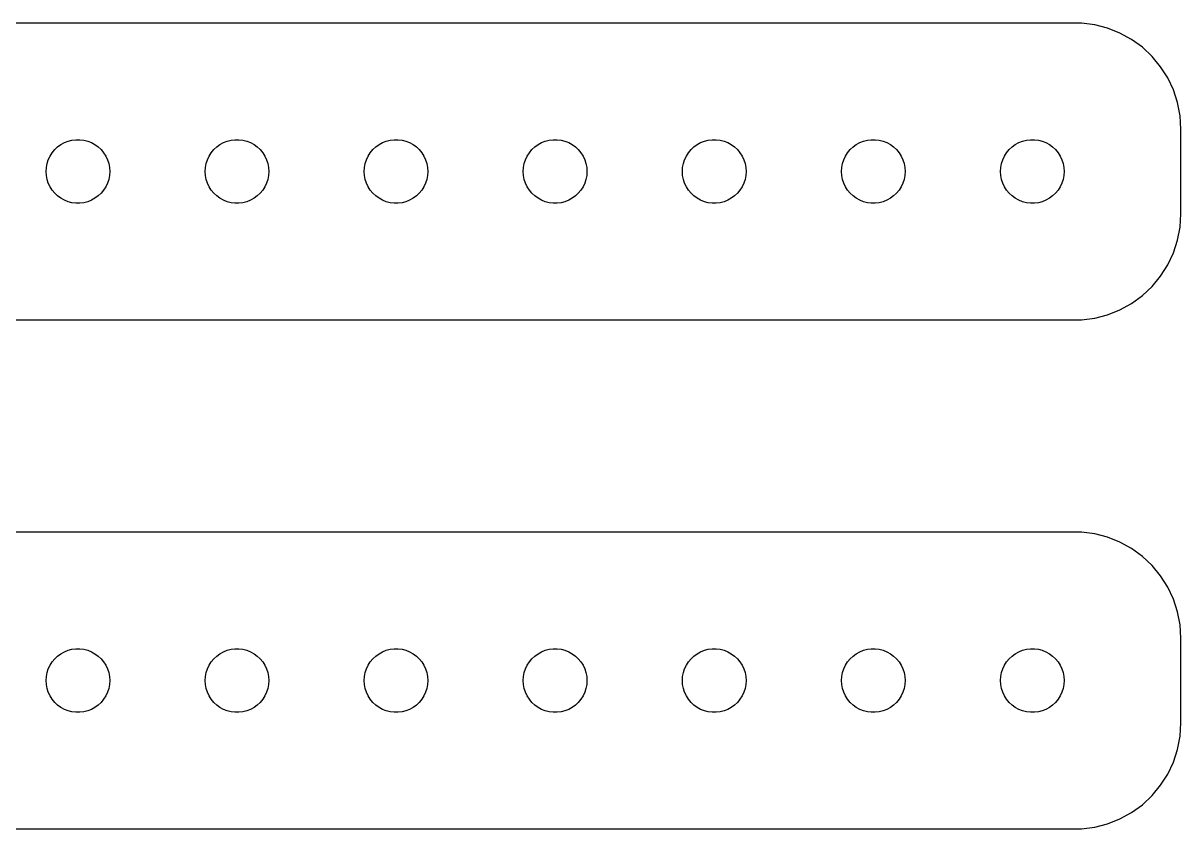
# Model space of a CAD drawing. Header units: metres. Extents: x -210 to 210, y 41 to 79.
# Drawn here: x 154.9 to 209.5, y 41 to 79 of the extents above; entities that cross this region are included whole.
import ezdxf

# ---------------------------------------------------------------- set-up
doc = ezdxf.new("R2010")
doc.units = ezdxf.units.M

msp = doc.modelspace()

# ---------------------------------------------------------------- linework, layer by layer
for p, q in [((204.814, 78.9901), (-204.814, 78.9901)), ((205.437, 78.9114), (204.814, 78.9901)), ((206.045, 78.7553), (205.437, 78.9114)), ((206.629, 78.5241), (206.045, 78.7553)), ((207.179, 78.2216), (206.629, 78.5241)), ((207.687, 77.8526), (207.179, 78.2216)), ((208.145, 77.4227), (207.687, 77.8526)), ((208.545, 76.9389), (208.145, 77.4227)), ((208.882, 76.4088), (208.545, 76.9389)), ((209.149, 75.8406), (208.882, 76.4088)), ((209.343, 75.2434), (209.149, 75.8406)), ((209.461, 74.6267), (209.343, 75.2434)), ((209.5, 74), (209.461, 74.6267)), ((209.5, 70), (209.5, 74)), ((156.407, 73.0268), (156.544, 73.1558)), ((156.544, 73.1558), (156.696, 73.2665)), ((156.696, 73.2665), (156.861, 73.3572)), ((156.861, 73.3572), (157.036, 73.4266)), ((157.036, 73.4266), (157.219, 73.4734)), ((157.219, 73.4734), (157.406, 73.497)), ((157.406, 73.497), (157.594, 73.497)), ((157.594, 73.497), (157.781, 73.4734)), ((157.781, 73.4734), (157.964, 73.4266)), ((157.964, 73.4266), (158.139, 73.3572)), ((158.139, 73.3572), (158.304, 73.2665)), ((158.304, 73.2665), (158.456, 73.1558)), ((158.456, 73.1558), (158.593, 73.0268)), ((163.907, 73.0268), (164.044, 73.1558)), ((164.044, 73.1558), (164.196, 73.2665)), ((164.196, 73.2665), (164.361, 73.3572)), ((164.361, 73.3572), (164.536, 73.4266)), ((164.536, 73.4266), (164.719, 73.4734)), ((164.719, 73.4734), (164.906, 73.497)), ((164.906, 73.497), (165.094, 73.497)), ((165.094, 73.497), (165.281, 73.4734)), ((165.281, 73.4734), (165.464, 73.4266)), ((165.464, 73.4266), (165.639, 73.3572)), ((165.639, 73.3572), (165.804, 73.2665)), ((165.804, 73.2665), (165.956, 73.1558)), ((165.956, 73.1558), (166.093, 73.0268)), ((171.407, 73.0268), (171.544, 73.1558)), ((171.544, 73.1558), (171.696, 73.2665)), ((171.696, 73.2665), (171.861, 73.3572)), ((171.861, 73.3572), (172.036, 73.4266)), ((172.036, 73.4266), (172.219, 73.4734)), ((172.219, 73.4734), (172.406, 73.497)), ((172.406, 73.497), (172.594, 73.497)), ((172.594, 73.497), (172.781, 73.4734)), ((172.781, 73.4734), (172.964, 73.4266)), ((172.964, 73.4266), (173.139, 73.3572)), ((173.139, 73.3572), (173.304, 73.2665)), ((173.304, 73.2665), (173.456, 73.1558)), ((173.456, 73.1558), (173.593, 73.0268)), ((178.907, 73.0268), (179.044, 73.1558)), ((179.044, 73.1558), (179.196, 73.2665)), ((179.196, 73.2665), (179.361, 73.3572)), ((179.361, 73.3572), (179.536, 73.4266)), ((179.536, 73.4266), (179.719, 73.4734)), ((179.719, 73.4734), (179.906, 73.497)), ((179.906, 73.497), (180.094, 73.497)), ((180.094, 73.497), (180.281, 73.4734)), ((180.281, 73.4734), (180.464, 73.4266)), ((180.464, 73.4266), (180.639, 73.3572)), ((180.639, 73.3572), (180.804, 73.2665)), ((180.804, 73.2665), (180.956, 73.1558)), ((180.956, 73.1558), (181.093, 73.0268)), ((186.407, 73.0268), (186.544, 73.1558)), ((186.544, 73.1558), (186.696, 73.2665)), ((186.696, 73.2665), (186.861, 73.3572)), ((186.861, 73.3572), (187.036, 73.4266)), ((187.036, 73.4266), (187.219, 73.4734)), ((187.219, 73.4734), (187.406, 73.497)), ((187.406, 73.497), (187.594, 73.497)), ((187.594, 73.497), (187.781, 73.4734)), ((187.781, 73.4734), (187.964, 73.4266)), ((187.964, 73.4266), (188.139, 73.3572)), ((188.139, 73.3572), (188.304, 73.2665)), ((188.304, 73.2665), (188.456, 73.1558)), ((188.456, 73.1558), (188.593, 73.0268)), ((193.907, 73.0268), (194.044, 73.1558)), ((194.044, 73.1558), (194.196, 73.2665)), ((194.196, 73.2665), (194.361, 73.3572)), ((194.361, 73.3572), (194.536, 73.4266)), ((194.536, 73.4266), (194.719, 73.4734)), ((194.719, 73.4734), (194.906, 73.497)), ((194.906, 73.497), (195.094, 73.497)), ((195.094, 73.497), (195.281, 73.4734)), ((195.281, 73.4734), (195.464, 73.4266)), ((195.464, 73.4266), (195.639, 73.3572)), ((195.639, 73.3572), (195.804, 73.2665)), ((195.804, 73.2665), (195.956, 73.1558)), ((195.956, 73.1558), (196.093, 73.0268)), ((201.407, 73.0268), (201.544, 73.1558)), ((201.544, 73.1558), (201.696, 73.2665)), ((201.696, 73.2665), (201.861, 73.3572)), ((201.861, 73.3572), (202.036, 73.4266)), ((202.036, 73.4266), (202.219, 73.4734)), ((202.219, 73.4734), (202.406, 73.497)), ((202.406, 73.497), (202.594, 73.497)), ((202.594, 73.497), (202.781, 73.4734)), ((202.781, 73.4734), (202.964, 73.4266)), ((202.964, 73.4266), (203.139, 73.3572)), ((203.139, 73.3572), (203.304, 73.2665)), ((203.304, 73.2665), (203.456, 73.1558)), ((203.456, 73.1558), (203.593, 73.0268)), ((156.105, 72.5522), (156.186, 72.7226)), ((156.186, 72.7226), (156.286, 72.8817)), ((156.286, 72.8817), (156.407, 73.0268)), ((158.593, 73.0268), (158.714, 72.8817)), ((158.714, 72.8817), (158.814, 72.7226)), ((158.814, 72.7226), (158.895, 72.5522)), ((163.605, 72.5522), (163.686, 72.7226)), ((163.686, 72.7226), (163.786, 72.8817)), ((163.786, 72.8817), (163.907, 73.0268)), ((166.093, 73.0268), (166.214, 72.8817)), ((166.214, 72.8817), (166.314, 72.7226)), ((166.314, 72.7226), (166.395, 72.5522)), ((171.105, 72.5522), (171.186, 72.7226)), ((171.186, 72.7226), (171.286, 72.8817)), ((171.286, 72.8817), (171.407, 73.0268)), ((173.593, 73.0268), (173.714, 72.8817)), ((173.714, 72.8817), (173.814, 72.7226)), ((173.814, 72.7226), (173.895, 72.5522)), ((178.605, 72.5522), (178.686, 72.7226)), ((178.686, 72.7226), (178.786, 72.8817)), ((178.786, 72.8817), (178.907, 73.0268)), ((181.093, 73.0268), (181.214, 72.8817)), ((181.214, 72.8817), (181.314, 72.7226)), ((181.314, 72.7226), (181.395, 72.5522)), ((186.105, 72.5522), (186.186, 72.7226)), ((186.186, 72.7226), (186.286, 72.8817)), ((186.286, 72.8817), (186.407, 73.0268)), ((188.593, 73.0268), (188.714, 72.8817)), ((188.714, 72.8817), (188.814, 72.7226)), ((188.814, 72.7226), (188.895, 72.5522)), ((193.605, 72.5522), (193.686, 72.7226)), ((193.686, 72.7226), (193.786, 72.8817)), ((193.786, 72.8817), (193.907, 73.0268)), ((196.093, 73.0268), (196.214, 72.8817)), ((196.214, 72.8817), (196.314, 72.7226)), ((196.314, 72.7226), (196.395, 72.5522)), ((201.105, 72.5522), (201.186, 72.7226)), ((201.186, 72.7226), (201.286, 72.8817)), ((201.286, 72.8817), (201.407, 73.0268)), ((203.593, 73.0268), (203.714, 72.8817)), ((203.714, 72.8817), (203.814, 72.7226)), ((203.814, 72.7226), (203.895, 72.5522)), ((156, 72), (156.012, 72.188)), ((156.012, 72.188), (156.047, 72.373)), ((156.047, 72.373), (156.105, 72.5522)), ((158.895, 72.5522), (158.953, 72.373)), ((158.953, 72.373), (158.988, 72.188)), ((158.988, 72.188), (159, 72)), ((163.5, 72), (163.512, 72.188)), ((163.512, 72.188), (163.547, 72.373)), ((163.547, 72.373), (163.605, 72.5522)), ((166.395, 72.5522), (166.453, 72.373)), ((166.453, 72.373), (166.488, 72.188)), ((166.488, 72.188), (166.5, 72)), ((171, 72), (171.012, 72.188)), ((171.012, 72.188), (171.047, 72.373)), ((171.047, 72.373), (171.105, 72.5522)), ((173.895, 72.5522), (173.953, 72.373)), ((173.953, 72.373), (173.988, 72.188)), ((173.988, 72.188), (174, 72)), ((178.5, 72), (178.512, 72.188)), ((178.512, 72.188), (178.547, 72.373)), ((178.547, 72.373), (178.605, 72.5522)), ((181.395, 72.5522), (181.453, 72.373)), ((181.453, 72.373), (181.488, 72.188)), ((181.488, 72.188), (181.5, 72)), ((186, 72), (186.012, 72.188)), ((186.012, 72.188), (186.047, 72.373)), ((186.047, 72.373), (186.105, 72.5522)), ((188.895, 72.5522), (188.953, 72.373)), ((188.953, 72.373), (188.988, 72.188)), ((188.988, 72.188), (189, 72)), ((193.5, 72), (193.512, 72.188)), ((193.512, 72.188), (193.547, 72.373)), ((193.547, 72.373), (193.605, 72.5522)), ((196.395, 72.5522), (196.453, 72.373)), ((196.453, 72.373), (196.488, 72.188)), ((196.488, 72.188), (196.5, 72)), ((201, 72), (201.012, 72.188)), ((201.012, 72.188), (201.047, 72.373)), ((201.047, 72.373), (201.105, 72.5522)), ((203.895, 72.5522), (203.953, 72.373)), ((203.953, 72.373), (203.988, 72.188)), ((203.988, 72.188), (204, 72)), ((156.012, 71.812), (156, 72)), ((156.047, 71.627), (156.012, 71.812)), ((156.105, 71.4478), (156.047, 71.627)), ((158.953, 71.627), (158.895, 71.4478)), ((158.988, 71.812), (158.953, 71.627)), ((159, 72), (158.988, 71.812)), ((163.512, 71.812), (163.5, 72)), ((163.547, 71.627), (163.512, 71.812)), ((163.605, 71.4478), (163.547, 71.627)), ((166.453, 71.627), (166.395, 71.4478)), ((166.488, 71.812), (166.453, 71.627)), ((166.5, 72), (166.488, 71.812)), ((171.012, 71.812), (171, 72)), ((171.047, 71.627), (171.012, 71.812)), ((171.105, 71.4478), (171.047, 71.627)), ((173.953, 71.627), (173.895, 71.4478)), ((173.988, 71.812), (173.953, 71.627)), ((174, 72), (173.988, 71.812)), ((178.512, 71.812), (178.5, 72)), ((178.547, 71.627), (178.512, 71.812)), ((178.605, 71.4478), (178.547, 71.627)), ((181.453, 71.627), (181.395, 71.4478)), ((181.488, 71.812), (181.453, 71.627)), ((181.5, 72), (181.488, 71.812)), ((186.012, 71.812), (186, 72)), ((186.047, 71.627), (186.012, 71.812)), ((186.105, 71.4478), (186.047, 71.627)), ((188.953, 71.627), (188.895, 71.4478)), ((188.988, 71.812), (188.953, 71.627)), ((189, 72), (188.988, 71.812)), ((193.512, 71.812), (193.5, 72)), ((193.547, 71.627), (193.512, 71.812)), ((193.605, 71.4478), (193.547, 71.627)), ((196.453, 71.627), (196.395, 71.4478)), ((196.488, 71.812), (196.453, 71.627)), ((196.5, 72), (196.488, 71.812)), ((201.012, 71.812), (201, 72)), ((201.047, 71.627), (201.012, 71.812)), ((201.105, 71.4478), (201.047, 71.627)), ((203.953, 71.627), (203.895, 71.4478)), ((203.988, 71.812), (203.953, 71.627)), ((204, 72), (203.988, 71.812)), ((156.186, 71.2774), (156.105, 71.4478)), ((156.286, 71.1183), (156.186, 71.2774)), ((156.407, 70.9732), (156.286, 71.1183)), ((156.544, 70.8442), (156.407, 70.9732)), ((158.593, 70.9732), (158.456, 70.8442)), ((158.714, 71.1183), (158.593, 70.9732)), ((158.814, 71.2774), (158.714, 71.1183)), ((158.895, 71.4478), (158.814, 71.2774)), ((163.686, 71.2774), (163.605, 71.4478)), ((163.786, 71.1183), (163.686, 71.2774)), ((163.907, 70.9732), (163.786, 71.1183)), ((164.044, 70.8442), (163.907, 70.9732)), ((166.093, 70.9732), (165.956, 70.8442)), ((166.214, 71.1183), (166.093, 70.9732)), ((166.314, 71.2774), (166.214, 71.1183)), ((166.395, 71.4478), (166.314, 71.2774)), ((171.186, 71.2774), (171.105, 71.4478)), ((171.286, 71.1183), (171.186, 71.2774)), ((171.407, 70.9732), (171.286, 71.1183)), ((171.544, 70.8442), (171.407, 70.9732)), ((173.593, 70.9732), (173.456, 70.8442)), ((173.714, 71.1183), (173.593, 70.9732)), ((173.814, 71.2774), (173.714, 71.1183)), ((173.895, 71.4478), (173.814, 71.2774)), ((178.686, 71.2774), (178.605, 71.4478)), ((178.786, 71.1183), (178.686, 71.2774)), ((178.907, 70.9732), (178.786, 71.1183)), ((179.044, 70.8442), (178.907, 70.9732)), ((181.093, 70.9732), (180.956, 70.8442)), ((181.214, 71.1183), (181.093, 70.9732)), ((181.314, 71.2774), (181.214, 71.1183)), ((181.395, 71.4478), (181.314, 71.2774)), ((186.186, 71.2774), (186.105, 71.4478)), ((186.286, 71.1183), (186.186, 71.2774)), ((186.407, 70.9732), (186.286, 71.1183)), ((186.544, 70.8442), (186.407, 70.9732)), ((188.593, 70.9732), (188.456, 70.8442)), ((188.714, 71.1183), (188.593, 70.9732)), ((188.814, 71.2774), (188.714, 71.1183)), ((188.895, 71.4478), (188.814, 71.2774)), ((193.686, 71.2774), (193.605, 71.4478)), ((193.786, 71.1183), (193.686, 71.2774)), ((193.907, 70.9732), (193.786, 71.1183)), ((194.044, 70.8442), (193.907, 70.9732)), ((196.093, 70.9732), (195.956, 70.8442)), ((196.214, 71.1183), (196.093, 70.9732)), ((196.314, 71.2774), (196.214, 71.1183)), ((196.395, 71.4478), (196.314, 71.2774)), ((201.186, 71.2774), (201.105, 71.4478)), ((201.286, 71.1183), (201.186, 71.2774)), ((201.407, 70.9732), (201.286, 71.1183)), ((201.544, 70.8442), (201.407, 70.9732)), ((203.593, 70.9732), (203.456, 70.8442)), ((203.714, 71.1183), (203.593, 70.9732)), ((203.814, 71.2774), (203.714, 71.1183)), ((203.895, 71.4478), (203.814, 71.2774)), ((156.696, 70.7335), (156.544, 70.8442)), ((156.861, 70.6428), (156.696, 70.7335)), ((157.036, 70.5734), (156.861, 70.6428)), ((157.219, 70.5266), (157.036, 70.5734)), ((157.406, 70.503), (157.219, 70.5266)), ((157.594, 70.503), (157.406, 70.503)), ((157.781, 70.5266), (157.594, 70.503)), ((157.964, 70.5734), (157.781, 70.5266)), ((158.139, 70.6428), (157.964, 70.5734)), ((158.304, 70.7335), (158.139, 70.6428)), ((158.456, 70.8442), (158.304, 70.7335)), ((164.196, 70.7335), (164.044, 70.8442)), ((164.361, 70.6428), (164.196, 70.7335)), ((164.536, 70.5734), (164.361, 70.6428)), ((164.719, 70.5266), (164.536, 70.5734)), ((164.906, 70.503), (164.719, 70.5266)), ((165.094, 70.503), (164.906, 70.503)), ((165.281, 70.5266), (165.094, 70.503)), ((165.464, 70.5734), (165.281, 70.5266)), ((165.639, 70.6428), (165.464, 70.5734)), ((165.804, 70.7335), (165.639, 70.6428)), ((165.956, 70.8442), (165.804, 70.7335)), ((171.696, 70.7335), (171.544, 70.8442)), ((171.861, 70.6428), (171.696, 70.7335)), ((172.036, 70.5734), (171.861, 70.6428)), ((172.219, 70.5266), (172.036, 70.5734)), ((172.406, 70.503), (172.219, 70.5266)), ((172.594, 70.503), (172.406, 70.503)), ((172.781, 70.5266), (172.594, 70.503)), ((172.964, 70.5734), (172.781, 70.5266)), ((173.139, 70.6428), (172.964, 70.5734)), ((173.304, 70.7335), (173.139, 70.6428)), ((173.456, 70.8442), (173.304, 70.7335)), ((179.196, 70.7335), (179.044, 70.8442)), ((179.361, 70.6428), (179.196, 70.7335)), ((179.536, 70.5734), (179.361, 70.6428)), ((179.719, 70.5266), (179.536, 70.5734)), ((179.906, 70.503), (179.719, 70.5266)), ((180.094, 70.503), (179.906, 70.503)), ((180.281, 70.5266), (180.094, 70.503)), ((180.464, 70.5734), (180.281, 70.5266)), ((180.639, 70.6428), (180.464, 70.5734)), ((180.804, 70.7335), (180.639, 70.6428)), ((180.956, 70.8442), (180.804, 70.7335)), ((186.696, 70.7335), (186.544, 70.8442)), ((186.861, 70.6428), (186.696, 70.7335)), ((187.036, 70.5734), (186.861, 70.6428)), ((187.219, 70.5266), (187.036, 70.5734)), ((187.406, 70.503), (187.219, 70.5266)), ((187.594, 70.503), (187.406, 70.503)), ((187.781, 70.5266), (187.594, 70.503)), ((187.964, 70.5734), (187.781, 70.5266)), ((188.139, 70.6428), (187.964, 70.5734)), ((188.304, 70.7335), (188.139, 70.6428)), ((188.456, 70.8442), (188.304, 70.7335)), ((194.196, 70.7335), (194.044, 70.8442)), ((194.361, 70.6428), (194.196, 70.7335)), ((194.536, 70.5734), (194.361, 70.6428)), ((194.719, 70.5266), (194.536, 70.5734)), ((194.906, 70.503), (194.719, 70.5266)), ((195.094, 70.503), (194.906, 70.503)), ((195.281, 70.5266), (195.094, 70.503)), ((195.464, 70.5734), (195.281, 70.5266)), ((195.639, 70.6428), (195.464, 70.5734)), ((195.804, 70.7335), (195.639, 70.6428)), ((195.956, 70.8442), (195.804, 70.7335)), ((201.696, 70.7335), (201.544, 70.8442)), ((201.861, 70.6428), (201.696, 70.7335)), ((202.036, 70.5734), (201.861, 70.6428)), ((202.219, 70.5266), (202.036, 70.5734)), ((202.406, 70.503), (202.219, 70.5266)), ((202.594, 70.503), (202.406, 70.503)), ((202.781, 70.5266), (202.594, 70.503)), ((202.964, 70.5734), (202.781, 70.5266)), ((203.139, 70.6428), (202.964, 70.5734)), ((203.304, 70.7335), (203.139, 70.6428)), ((203.456, 70.8442), (203.304, 70.7335)), ((209.461, 69.3733), (209.5, 70)), ((209.343, 68.7566), (209.461, 69.3733)), ((209.149, 68.1594), (209.343, 68.7566)), ((208.882, 67.5912), (209.149, 68.1594)), ((208.545, 67.0611), (208.882, 67.5912)), ((208.145, 66.5773), (208.545, 67.0611)), ((207.179, 65.7784), (207.687, 66.1474)), ((207.687, 66.1474), (208.145, 66.5773)), ((206.629, 65.4759), (207.179, 65.7784)), ((-204.814, 65.0099), (204.814, 65.0099)), ((204.814, 65.0099), (205.437, 65.0886)), ((205.437, 65.0886), (206.045, 65.2447)), ((206.045, 65.2447), (206.629, 65.4759)), ((204.814, 54.9901), (-204.814, 54.9901)), ((205.437, 54.9114), (204.814, 54.9901)), ((206.045, 54.7553), (205.437, 54.9114)), ((206.629, 54.5241), (206.045, 54.7553)), ((207.179, 54.2216), (206.629, 54.5241)), ((207.687, 53.8526), (207.179, 54.2216)), ((208.145, 53.4227), (207.687, 53.8526)), ((208.545, 52.9389), (208.145, 53.4227)), ((208.882, 52.4088), (208.545, 52.9389)), ((209.149, 51.8406), (208.882, 52.4088)), ((209.343, 51.2434), (209.149, 51.8406)), ((209.461, 50.6267), (209.343, 51.2434)), ((209.5, 50), (209.461, 50.6267)), ((209.5, 46), (209.5, 50)), ((156.407, 49.0268), (156.544, 49.1558)), ((156.544, 49.1558), (156.696, 49.2665)), ((156.696, 49.2665), (156.861, 49.3572)), ((156.861, 49.3572), (157.036, 49.4266)), ((157.036, 49.4266), (157.219, 49.4734)), ((157.219, 49.4734), (157.406, 49.497)), ((157.406, 49.497), (157.594, 49.497)), ((157.594, 49.497), (157.781, 49.4734)), ((157.781, 49.4734), (157.964, 49.4266)), ((157.964, 49.4266), (158.139, 49.3572)), ((158.139, 49.3572), (158.304, 49.2665)), ((158.304, 49.2665), (158.456, 49.1558)), ((158.456, 49.1558), (158.593, 49.0268)), ((163.907, 49.0268), (164.044, 49.1558)), ((164.044, 49.1558), (164.196, 49.2665)), ((164.196, 49.2665), (164.361, 49.3572)), ((164.361, 49.3572), (164.536, 49.4266)), ((164.536, 49.4266), (164.719, 49.4734)), ((164.719, 49.4734), (164.906, 49.497)), ((164.906, 49.497), (165.094, 49.497)), ((165.094, 49.497), (165.281, 49.4734)), ((165.281, 49.4734), (165.464, 49.4266)), ((165.464, 49.4266), (165.639, 49.3572)), ((165.639, 49.3572), (165.804, 49.2665)), ((165.804, 49.2665), (165.956, 49.1558)), ((165.956, 49.1558), (166.093, 49.0268)), ((171.407, 49.0268), (171.544, 49.1558)), ((171.544, 49.1558), (171.696, 49.2665)), ((171.696, 49.2665), (171.861, 49.3572)), ((171.861, 49.3572), (172.036, 49.4266)), ((172.036, 49.4266), (172.219, 49.4734)), ((172.219, 49.4734), (172.406, 49.497)), ((172.406, 49.497), (172.594, 49.497)), ((172.594, 49.497), (172.781, 49.4734)), ((172.781, 49.4734), (172.964, 49.4266)), ((172.964, 49.4266), (173.139, 49.3572)), ((173.139, 49.3572), (173.304, 49.2665)), ((173.304, 49.2665), (173.456, 49.1558)), ((173.456, 49.1558), (173.593, 49.0268)), ((178.907, 49.0268), (179.044, 49.1558)), ((179.044, 49.1558), (179.196, 49.2665)), ((179.196, 49.2665), (179.361, 49.3572)), ((179.361, 49.3572), (179.536, 49.4266)), ((179.536, 49.4266), (179.719, 49.4734)), ((179.719, 49.4734), (179.906, 49.497)), ((179.906, 49.497), (180.094, 49.497)), ((180.094, 49.497), (180.281, 49.4734)), ((180.281, 49.4734), (180.464, 49.4266)), ((180.464, 49.4266), (180.639, 49.3572)), ((180.639, 49.3572), (180.804, 49.2665)), ((180.804, 49.2665), (180.956, 49.1558)), ((180.956, 49.1558), (181.093, 49.0268)), ((186.407, 49.0268), (186.544, 49.1558)), ((186.544, 49.1558), (186.696, 49.2665)), ((186.696, 49.2665), (186.861, 49.3572)), ((186.861, 49.3572), (187.036, 49.4266)), ((187.036, 49.4266), (187.219, 49.4734)), ((187.219, 49.4734), (187.406, 49.497)), ((187.406, 49.497), (187.594, 49.497)), ((187.594, 49.497), (187.781, 49.4734)), ((187.781, 49.4734), (187.964, 49.4266)), ((187.964, 49.4266), (188.139, 49.3572)), ((188.139, 49.3572), (188.304, 49.2665)), ((188.304, 49.2665), (188.456, 49.1558)), ((188.456, 49.1558), (188.593, 49.0268)), ((193.907, 49.0268), (194.044, 49.1558)), ((194.044, 49.1558), (194.196, 49.2665)), ((194.196, 49.2665), (194.361, 49.3572)), ((194.361, 49.3572), (194.536, 49.4266)), ((194.536, 49.4266), (194.719, 49.4734)), ((194.719, 49.4734), (194.906, 49.497)), ((194.906, 49.497), (195.094, 49.497)), ((195.094, 49.497), (195.281, 49.4734)), ((195.281, 49.4734), (195.464, 49.4266)), ((195.464, 49.4266), (195.639, 49.3572)), ((195.639, 49.3572), (195.804, 49.2665)), ((195.804, 49.2665), (195.956, 49.1558)), ((195.956, 49.1558), (196.093, 49.0268)), ((201.407, 49.0268), (201.544, 49.1558)), ((201.544, 49.1558), (201.696, 49.2665)), ((201.696, 49.2665), (201.861, 49.3572)), ((201.861, 49.3572), (202.036, 49.4266)), ((202.036, 49.4266), (202.219, 49.4734)), ((202.219, 49.4734), (202.406, 49.497)), ((202.406, 49.497), (202.594, 49.497)), ((202.594, 49.497), (202.781, 49.4734)), ((202.781, 49.4734), (202.964, 49.4266)), ((202.964, 49.4266), (203.139, 49.3572)), ((203.139, 49.3572), (203.304, 49.2665)), ((203.304, 49.2665), (203.456, 49.1558)), ((203.456, 49.1558), (203.593, 49.0268)), ((156.105, 48.5522), (156.186, 48.7226)), ((156.186, 48.7226), (156.286, 48.8817)), ((156.286, 48.8817), (156.407, 49.0268)), ((158.593, 49.0268), (158.714, 48.8817)), ((158.714, 48.8817), (158.814, 48.7226)), ((158.814, 48.7226), (158.895, 48.5522)), ((163.605, 48.5522), (163.686, 48.7226)), ((163.686, 48.7226), (163.786, 48.8817)), ((163.786, 48.8817), (163.907, 49.0268)), ((166.093, 49.0268), (166.214, 48.8817)), ((166.214, 48.8817), (166.314, 48.7226)), ((166.314, 48.7226), (166.395, 48.5522)), ((171.105, 48.5522), (171.186, 48.7226)), ((171.186, 48.7226), (171.286, 48.8817)), ((171.286, 48.8817), (171.407, 49.0268)), ((173.593, 49.0268), (173.714, 48.8817)), ((173.714, 48.8817), (173.814, 48.7226)), ((173.814, 48.7226), (173.895, 48.5522)), ((178.605, 48.5522), (178.686, 48.7226)), ((178.686, 48.7226), (178.786, 48.8817)), ((178.786, 48.8817), (178.907, 49.0268)), ((181.093, 49.0268), (181.214, 48.8817)), ((181.214, 48.8817), (181.314, 48.7226)), ((181.314, 48.7226), (181.395, 48.5522)), ((186.105, 48.5522), (186.186, 48.7226)), ((186.186, 48.7226), (186.286, 48.8817)), ((186.286, 48.8817), (186.407, 49.0268)), ((188.593, 49.0268), (188.714, 48.8817)), ((188.714, 48.8817), (188.814, 48.7226)), ((188.814, 48.7226), (188.895, 48.5522)), ((193.605, 48.5522), (193.686, 48.7226)), ((193.686, 48.7226), (193.786, 48.8817)), ((193.786, 48.8817), (193.907, 49.0268)), ((196.093, 49.0268), (196.214, 48.8817)), ((196.214, 48.8817), (196.314, 48.7226)), ((196.314, 48.7226), (196.395, 48.5522)), ((201.105, 48.5522), (201.186, 48.7226)), ((201.186, 48.7226), (201.286, 48.8817)), ((201.286, 48.8817), (201.407, 49.0268)), ((203.593, 49.0268), (203.714, 48.8817)), ((203.714, 48.8817), (203.814, 48.7226)), ((203.814, 48.7226), (203.895, 48.5522)), ((156, 48), (156.012, 48.188)), ((156.012, 48.188), (156.047, 48.373)), ((156.047, 48.373), (156.105, 48.5522)), ((158.895, 48.5522), (158.953, 48.373)), ((158.953, 48.373), (158.988, 48.188)), ((158.988, 48.188), (159, 48)), ((163.5, 48), (163.512, 48.188)), ((163.512, 48.188), (163.547, 48.373)), ((163.547, 48.373), (163.605, 48.5522)), ((166.395, 48.5522), (166.453, 48.373)), ((166.453, 48.373), (166.488, 48.188)), ((166.488, 48.188), (166.5, 48)), ((171, 48), (171.012, 48.188)), ((171.012, 48.188), (171.047, 48.373)), ((171.047, 48.373), (171.105, 48.5522)), ((173.895, 48.5522), (173.953, 48.373)), ((173.953, 48.373), (173.988, 48.188)), ((173.988, 48.188), (174, 48)), ((178.5, 48), (178.512, 48.188)), ((178.512, 48.188), (178.547, 48.373)), ((178.547, 48.373), (178.605, 48.5522)), ((181.395, 48.5522), (181.453, 48.373)), ((181.453, 48.373), (181.488, 48.188)), ((181.488, 48.188), (181.5, 48)), ((186, 48), (186.012, 48.188)), ((186.012, 48.188), (186.047, 48.373)), ((186.047, 48.373), (186.105, 48.5522)), ((188.895, 48.5522), (188.953, 48.373)), ((188.953, 48.373), (188.988, 48.188)), ((188.988, 48.188), (189, 48)), ((193.5, 48), (193.512, 48.188)), ((193.512, 48.188), (193.547, 48.373)), ((193.547, 48.373), (193.605, 48.5522)), ((196.395, 48.5522), (196.453, 48.373)), ((196.453, 48.373), (196.488, 48.188)), ((196.488, 48.188), (196.5, 48)), ((201, 48), (201.012, 48.188)), ((201.012, 48.188), (201.047, 48.373)), ((201.047, 48.373), (201.105, 48.5522)), ((203.895, 48.5522), (203.953, 48.373)), ((203.953, 48.373), (203.988, 48.188)), ((203.988, 48.188), (204, 48)), ((156.012, 47.812), (156, 48)), ((156.047, 47.627), (156.012, 47.812)), ((156.105, 47.4478), (156.047, 47.627)), ((158.953, 47.627), (158.895, 47.4478)), ((158.988, 47.812), (158.953, 47.627)), ((159, 48), (158.988, 47.812)), ((163.512, 47.812), (163.5, 48)), ((163.547, 47.627), (163.512, 47.812)), ((163.605, 47.4478), (163.547, 47.627)), ((166.453, 47.627), (166.395, 47.4478)), ((166.488, 47.812), (166.453, 47.627)), ((166.5, 48), (166.488, 47.812)), ((171.012, 47.812), (171, 48)), ((171.047, 47.627), (171.012, 47.812)), ((171.105, 47.4478), (171.047, 47.627)), ((173.953, 47.627), (173.895, 47.4478)), ((173.988, 47.812), (173.953, 47.627)), ((174, 48), (173.988, 47.812)), ((178.512, 47.812), (178.5, 48)), ((178.547, 47.627), (178.512, 47.812)), ((178.605, 47.4478), (178.547, 47.627)), ((181.453, 47.627), (181.395, 47.4478)), ((181.488, 47.812), (181.453, 47.627)), ((181.5, 48), (181.488, 47.812)), ((186.012, 47.812), (186, 48)), ((186.047, 47.627), (186.012, 47.812)), ((186.105, 47.4478), (186.047, 47.627)), ((188.953, 47.627), (188.895, 47.4478)), ((188.988, 47.812), (188.953, 47.627)), ((189, 48), (188.988, 47.812)), ((193.512, 47.812), (193.5, 48)), ((193.547, 47.627), (193.512, 47.812)), ((193.605, 47.4478), (193.547, 47.627)), ((196.453, 47.627), (196.395, 47.4478)), ((196.488, 47.812), (196.453, 47.627)), ((196.5, 48), (196.488, 47.812)), ((201.012, 47.812), (201, 48)), ((201.047, 47.627), (201.012, 47.812)), ((201.105, 47.4478), (201.047, 47.627)), ((203.953, 47.627), (203.895, 47.4478)), ((203.988, 47.812), (203.953, 47.627)), ((204, 48), (203.988, 47.812)), ((156.186, 47.2774), (156.105, 47.4478)), ((156.286, 47.1183), (156.186, 47.2774)), ((156.407, 46.9732), (156.286, 47.1183)), ((156.544, 46.8442), (156.407, 46.9732)), ((158.593, 46.9732), (158.456, 46.8442)), ((158.714, 47.1183), (158.593, 46.9732)), ((158.814, 47.2774), (158.714, 47.1183)), ((158.895, 47.4478), (158.814, 47.2774)), ((163.686, 47.2774), (163.605, 47.4478)), ((163.786, 47.1183), (163.686, 47.2774)), ((163.907, 46.9732), (163.786, 47.1183)), ((164.044, 46.8442), (163.907, 46.9732)), ((166.093, 46.9732), (165.956, 46.8442)), ((166.214, 47.1183), (166.093, 46.9732)), ((166.314, 47.2774), (166.214, 47.1183)), ((166.395, 47.4478), (166.314, 47.2774)), ((171.186, 47.2774), (171.105, 47.4478)), ((171.286, 47.1183), (171.186, 47.2774)), ((171.407, 46.9732), (171.286, 47.1183)), ((171.544, 46.8442), (171.407, 46.9732)), ((173.593, 46.9732), (173.456, 46.8442)), ((173.714, 47.1183), (173.593, 46.9732)), ((173.814, 47.2774), (173.714, 47.1183)), ((173.895, 47.4478), (173.814, 47.2774)), ((178.686, 47.2774), (178.605, 47.4478)), ((178.786, 47.1183), (178.686, 47.2774)), ((178.907, 46.9732), (178.786, 47.1183)), ((179.044, 46.8442), (178.907, 46.9732)), ((181.093, 46.9732), (180.956, 46.8442)), ((181.214, 47.1183), (181.093, 46.9732)), ((181.314, 47.2774), (181.214, 47.1183)), ((181.395, 47.4478), (181.314, 47.2774)), ((186.186, 47.2774), (186.105, 47.4478)), ((186.286, 47.1183), (186.186, 47.2774)), ((186.407, 46.9732), (186.286, 47.1183)), ((186.544, 46.8442), (186.407, 46.9732)), ((188.593, 46.9732), (188.456, 46.8442)), ((188.714, 47.1183), (188.593, 46.9732)), ((188.814, 47.2774), (188.714, 47.1183)), ((188.895, 47.4478), (188.814, 47.2774)), ((193.686, 47.2774), (193.605, 47.4478)), ((193.786, 47.1183), (193.686, 47.2774)), ((193.907, 46.9732), (193.786, 47.1183)), ((194.044, 46.8442), (193.907, 46.9732)), ((196.093, 46.9732), (195.956, 46.8442)), ((196.214, 47.1183), (196.093, 46.9732)), ((196.314, 47.2774), (196.214, 47.1183)), ((196.395, 47.4478), (196.314, 47.2774)), ((201.186, 47.2774), (201.105, 47.4478)), ((201.286, 47.1183), (201.186, 47.2774)), ((201.407, 46.9732), (201.286, 47.1183)), ((201.544, 46.8442), (201.407, 46.9732)), ((203.593, 46.9732), (203.456, 46.8442)), ((203.714, 47.1183), (203.593, 46.9732)), ((203.814, 47.2774), (203.714, 47.1183)), ((203.895, 47.4478), (203.814, 47.2774)), ((156.696, 46.7335), (156.544, 46.8442)), ((156.861, 46.6428), (156.696, 46.7335)), ((157.036, 46.5734), (156.861, 46.6428)), ((157.219, 46.5266), (157.036, 46.5734)), ((157.406, 46.503), (157.219, 46.5266)), ((157.594, 46.503), (157.406, 46.503)), ((157.781, 46.5266), (157.594, 46.503)), ((157.964, 46.5734), (157.781, 46.5266)), ((158.139, 46.6428), (157.964, 46.5734)), ((158.304, 46.7335), (158.139, 46.6428)), ((158.456, 46.8442), (158.304, 46.7335)), ((164.196, 46.7335), (164.044, 46.8442)), ((164.361, 46.6428), (164.196, 46.7335)), ((164.536, 46.5734), (164.361, 46.6428)), ((164.719, 46.5266), (164.536, 46.5734)), ((164.906, 46.503), (164.719, 46.5266)), ((165.094, 46.503), (164.906, 46.503)), ((165.281, 46.5266), (165.094, 46.503)), ((165.464, 46.5734), (165.281, 46.5266)), ((165.639, 46.6428), (165.464, 46.5734)), ((165.804, 46.7335), (165.639, 46.6428)), ((165.956, 46.8442), (165.804, 46.7335)), ((171.696, 46.7335), (171.544, 46.8442)), ((171.861, 46.6428), (171.696, 46.7335)), ((172.036, 46.5734), (171.861, 46.6428)), ((172.219, 46.5266), (172.036, 46.5734)), ((172.406, 46.503), (172.219, 46.5266)), ((172.594, 46.503), (172.406, 46.503)), ((172.781, 46.5266), (172.594, 46.503)), ((172.964, 46.5734), (172.781, 46.5266)), ((173.139, 46.6428), (172.964, 46.5734)), ((173.304, 46.7335), (173.139, 46.6428)), ((173.456, 46.8442), (173.304, 46.7335)), ((179.196, 46.7335), (179.044, 46.8442)), ((179.361, 46.6428), (179.196, 46.7335)), ((179.536, 46.5734), (179.361, 46.6428)), ((179.719, 46.5266), (179.536, 46.5734)), ((179.906, 46.503), (179.719, 46.5266)), ((180.094, 46.503), (179.906, 46.503)), ((180.281, 46.5266), (180.094, 46.503)), ((180.464, 46.5734), (180.281, 46.5266)), ((180.639, 46.6428), (180.464, 46.5734)), ((180.804, 46.7335), (180.639, 46.6428)), ((180.956, 46.8442), (180.804, 46.7335)), ((186.696, 46.7335), (186.544, 46.8442)), ((186.861, 46.6428), (186.696, 46.7335)), ((187.036, 46.5734), (186.861, 46.6428)), ((187.219, 46.5266), (187.036, 46.5734)), ((187.406, 46.503), (187.219, 46.5266)), ((187.594, 46.503), (187.406, 46.503)), ((187.781, 46.5266), (187.594, 46.503)), ((187.964, 46.5734), (187.781, 46.5266)), ((188.139, 46.6428), (187.964, 46.5734)), ((188.304, 46.7335), (188.139, 46.6428)), ((188.456, 46.8442), (188.304, 46.7335)), ((194.196, 46.7335), (194.044, 46.8442)), ((194.361, 46.6428), (194.196, 46.7335)), ((194.536, 46.5734), (194.361, 46.6428)), ((194.719, 46.5266), (194.536, 46.5734)), ((194.906, 46.503), (194.719, 46.5266)), ((195.094, 46.503), (194.906, 46.503)), ((195.281, 46.5266), (195.094, 46.503)), ((195.464, 46.5734), (195.281, 46.5266)), ((195.639, 46.6428), (195.464, 46.5734)), ((195.804, 46.7335), (195.639, 46.6428)), ((195.956, 46.8442), (195.804, 46.7335)), ((201.696, 46.7335), (201.544, 46.8442)), ((201.861, 46.6428), (201.696, 46.7335)), ((202.036, 46.5734), (201.861, 46.6428)), ((202.219, 46.5266), (202.036, 46.5734)), ((202.406, 46.503), (202.219, 46.5266)), ((202.594, 46.503), (202.406, 46.503)), ((202.781, 46.5266), (202.594, 46.503)), ((202.964, 46.5734), (202.781, 46.5266)), ((203.139, 46.6428), (202.964, 46.5734)), ((203.304, 46.7335), (203.139, 46.6428)), ((203.456, 46.8442), (203.304, 46.7335)), ((209.461, 45.3733), (209.5, 46)), ((209.343, 44.7566), (209.461, 45.3733)), ((209.149, 44.1594), (209.343, 44.7566)), ((208.882, 43.5912), (209.149, 44.1594)), ((208.545, 43.0611), (208.882, 43.5912)), ((207.687, 42.1474), (208.145, 42.5773)), ((208.145, 42.5773), (208.545, 43.0611)), ((207.179, 41.7784), (207.687, 42.1474)), ((206.629, 41.4759), (207.179, 41.7784)), ((-204.814, 41.0099), (204.814, 41.0099)), ((204.814, 41.0099), (205.437, 41.0886)), ((205.437, 41.0886), (206.045, 41.2447)), ((206.045, 41.2447), (206.629, 41.4759))]:
    msp.add_line(p, q)

doc.saveas('drawing.dxf')
